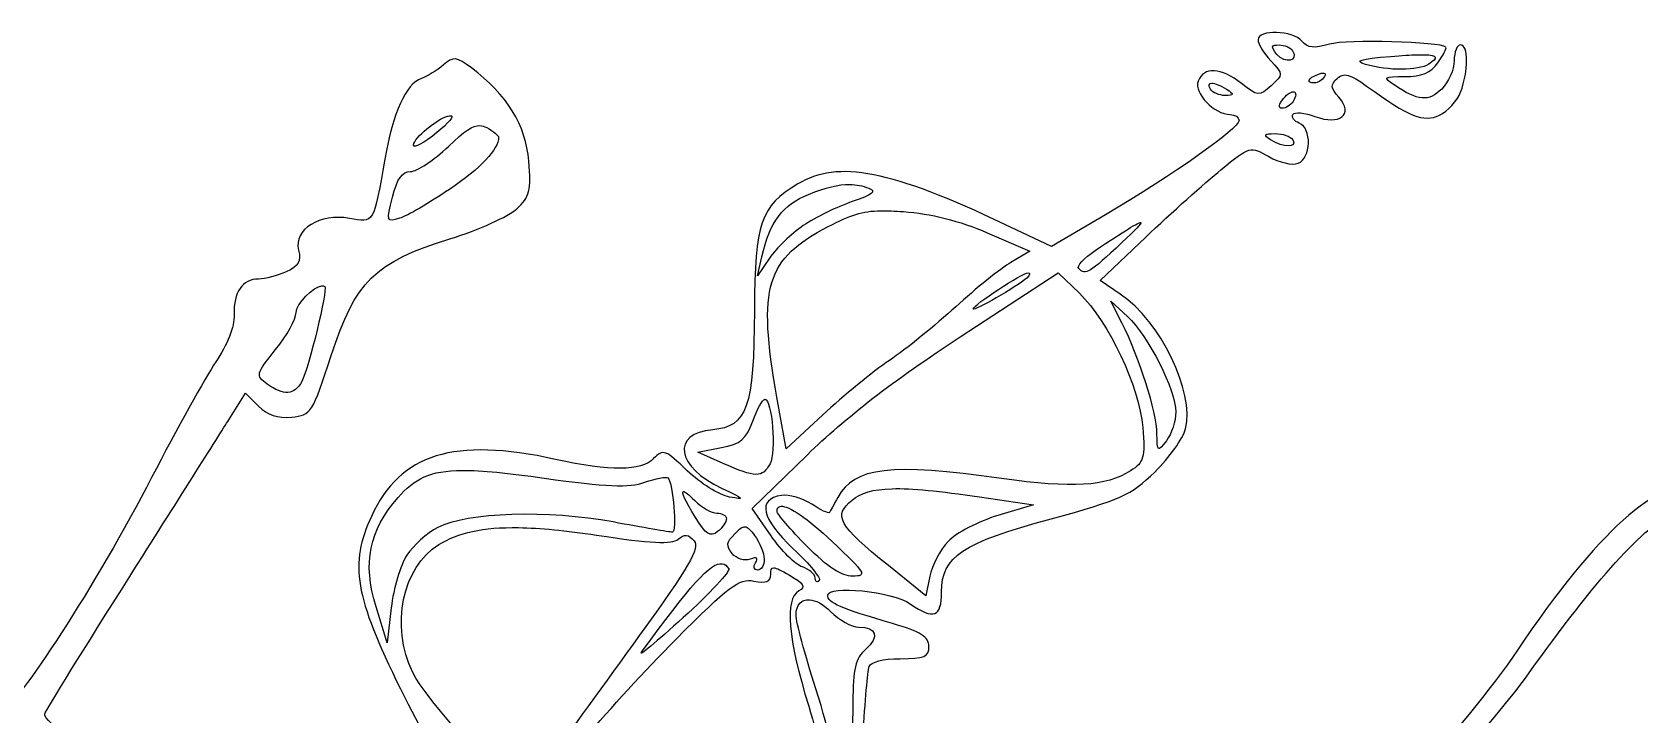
# Model space of a CAD drawing. Extents: x -354 to -51, y 1 to 137.
# Drawn here: x -288.8 to -221.5, y 89 to 117.5 of the extents above; entities that cross this region are included whole.
import ezdxf

# ---------------------------------------------------------------- set-up
doc = ezdxf.new("R2010")
doc.units = 0
doc.layers.add('Layer_1', color=7, linetype='CONTINUOUS')

msp = doc.modelspace()

# ---------------------------------------------------------------- linework, layer by layer
at = {"layer": 'Layer_1', "color": 7}
for points in [[(-236.725466, 117.529267), (-236.725466, 117.529267)], [(-236.62349, 117.00892), (-236.62349, 117.00892)], [(-230.555159, 116.599367), (-230.555159, 116.599367)], [(-234.744949, 115.830422), (-234.744949, 115.830422)], [(-239.42697, 115.407639), (-239.42697, 115.407639)], [(-235.993452, 115.042734), (-235.993452, 115.042734)], [(-271.314774, 114.046137), (-271.314774, 114.046137)], [(-270.040365, 113.640442), (-270.040365, 113.640442)], [(-236.789406, 113.300342), (-236.789406, 113.300342)], [(-254.57161, 111.175959), (-254.57161, 111.175959)], [(-253.266883, 110.074632), (-253.266883, 110.074632)], [(-243.87197, 109.910921), (-246.141325, 108.575327), (-248.089869, 109.506327)], [(-242.405738, 109.581294), (-242.405738, 109.581294)], [(-248.820229, 109.152999), (-247.042562, 108.3824), (-247.830797, 107.916073)], [(-243.261775, 106.590952), (-244.106787, 107.160355), (-242.191314, 108.97606)], [(-257.921345, 108.095769), (-258.424604, 107.351628), (-258.244357, 108.145378)], [(-276.63731, 106.939869), (-276.63731, 106.939869)], [(-249.948017, 104.805013), (-245.858549, 107.481716), (-245.858549, 107.481716)], [(-247.111464, 107.48392), (-247.111464, 107.48392)], [(-245.858549, 107.481716), (-244.971646, 106.622922)], [(-243.654241, 106.293295), (-242.96026, 105.652783)], [(-243.194527, 105.390404), (-243.654241, 106.293295), (-243.654241, 106.293295)], [(-280.535504, 101.330152), (-279.830499, 102.452425), (-279.288105, 101.910031)], [(-258.120334, 102.192253), (-258.120334, 102.192253)], [(-255.697191, 101.544023), (-257.235082, 100.120234), (-257.615422, 102.280448)], [(-259.858868, 99.508938), (-260.917202, 99.986842), (-259.938243, 100.173151)], [(-257.861813, 96.484969), (-258.643989, 97.622127), (-256.341011, 99.875494)], [(-270.766867, 99.219547), (-270.766867, 99.219547)], [(-261.52519, 98.333745), (-261.52519, 98.333745)], [(-252.797798, 98.453909), (-252.797798, 98.453909)], [(-257.442341, 97.718591), (-257.442341, 97.718591)], [(-249.143243, 98.112708), (-246.894285, 97.783632), (-248.375952, 97.334393)], [(-268.41483, 96.826723), (-268.41483, 96.826723)], [(-258.944951, 96.864205), (-258.944951, 96.864205)], [(-259.90517, 95.318598), (-259.90517, 95.318598)], [(-257.744956, 95.144964), (-257.744956, 95.144964)], [(-251.223529, 94.790535), (-251.392202, 93.968673), (-252.955998, 95.235916)], [(-273.740674, 93.474784), (-273.915959, 92.005795), (-274.376224, 93.511716)], [(-256.258881, 93.811577), (-256.258881, 93.811577)]]:
    msp.add_lwpolyline(points, dxfattribs=at)
for points in [[(-236.725466, 117.529267), (-237.136836, 117.542898), (-237.501577, 117.444727), (-237.501577, 117.224444)], [(-237.501577, 117.224444), (-237.501577, 117.051922), (-237.261304, 116.655253), (-236.967999, 116.34305)], [(-236.710031, 116.614799), (-236.975873, 116.935122), (-236.959826, 117.00892), (-236.62349, 117.00892)], [(-235.667683, 117.163259), (-235.855671, 117.389773), (-236.314093, 117.51563), (-236.725466, 117.529267)], [(-236.62349, 117.00892), (-236.39598, 117.00892), (-236.141113, 116.89799), (-236.057392, 116.762526)], [(-234.511232, 117.039786), (-235.155136, 116.849058), (-235.431183, 116.878296), (-235.667683, 117.163259)], [(-229.645656, 116.91411), (-229.877425, 117.145879), (-233.810138, 117.24746), (-234.511232, 117.039786)], [(-229.03491, 117.00892), (-229.18043, 117.00892), (-229.299493, 116.711263), (-229.299493, 116.347461)], [(-229.029395, 115.038326), (-228.693585, 115.92156), (-228.696737, 117.00892), (-229.03491, 117.00892)], [(-270.384874, 116.046497), (-271.02216, 116.522301), (-271.136189, 116.534287), (-271.560064, 116.169969)], [(-236.967999, 116.34305), (-236.437929, 115.778826), (-236.438067, 115.772665), (-236.955322, 115.304563)], [(-236.057392, 116.762526), (-235.792295, 116.33359), (-236.368415, 116.203178), (-236.710031, 116.614799)], [(-233.00366, 116.196427), (-233.503411, 116.342263), (-233.244678, 116.42376), (-231.945327, 116.529912)], [(-231.945327, 116.529912), (-231.487952, 116.567279), (-231.121371, 116.590181), (-230.838485, 116.597714)], [(-230.838485, 116.597714), (-230.732403, 116.600539), (-230.638054, 116.601013), (-230.555159, 116.599367)], [(-230.555159, 116.599367), (-229.97491, 116.58785), (-229.953803, 116.465086), (-230.365543, 116.204697)], [(-229.981895, 116.265329), (-229.758711, 116.583969), (-229.607474, 116.875931), (-229.645656, 116.91411)], [(-229.299493, 116.347461), (-229.299493, 115.98366), (-229.534853, 115.450641), (-229.822595, 115.162899)], [(-271.560064, 116.169969), (-271.818272, 115.948044), (-272.231338, 115.694571), (-272.47839, 115.607178)], [(-267.987089, 112.154367), (-268.111269, 113.651838), (-268.906379, 114.942644), (-270.384874, 116.046497)], [(-238.185633, 115.392204), (-239.048363, 116.07083), (-239.765307, 116.109164), (-240.002991, 115.489771)], [(-235.135759, 115.42142), (-235.516344, 115.42142), (-235.432623, 115.610983), (-234.974254, 115.786875)], [(-234.725103, 115.682695), (-234.814011, 115.538841), (-234.998827, 115.42142), (-235.135759, 115.42142)], [(-234.974254, 115.786875), (-234.915391, 115.809453), (-234.864289, 115.823665), (-234.82267, 115.829869)], [(-234.82267, 115.829869), (-234.791456, 115.834525), (-234.765379, 115.834556), (-234.744949, 115.830422)], [(-234.744949, 115.830422), (-234.683656, 115.818013), (-234.672965, 115.76706), (-234.725103, 115.682695)], [(-234.192078, 115.608832), (-233.915455, 115.862107), (-233.659293, 115.795435), (-232.960113, 115.289128)], [(-230.365543, 116.204697), (-230.814722, 115.920637), (-232.045699, 115.916881), (-233.00366, 116.196427)], [(-231.805316, 115.333225), (-232.285769, 115.658114), (-232.250629, 115.686003), (-231.357729, 115.686003)], [(-231.357729, 115.686003), (-230.659751, 115.686003), (-230.273919, 115.848408), (-229.981895, 116.265329)], [(-272.47839, 115.607178), (-273.125441, 115.378291), (-273.661911, 114.193993), (-274.005808, 112.234843)], [(-240.002991, 115.489771), (-240.192981, 114.994666), (-239.329285, 114.098503), (-238.662436, 114.098503)], [(-239.485952, 115.156836), (-239.589426, 115.324265), (-239.553434, 115.407639), (-239.42697, 115.407639)], [(-238.874653, 114.896111), (-239.120728, 114.893853), (-239.396016, 115.011314), (-239.485952, 115.156836)], [(-239.42697, 115.407639), (-239.300506, 115.407639), (-239.083568, 115.324265), (-238.824493, 115.156836)], [(-238.824493, 115.156836), (-238.482468, 114.935803), (-238.489084, 114.899611), (-238.874653, 114.896111)], [(-236.955322, 115.304563), (-237.455608, 114.851811), (-237.503022, 114.855265), (-238.185633, 115.392204)], [(-236.437729, 114.766024), (-236.256285, 114.98465), (-236.084296, 115.070067), (-235.993452, 115.042734)], [(-235.993452, 115.042734), (-235.902604, 115.015387), (-235.892961, 114.875687), (-236.035342, 114.645309)], [(-234.122626, 114.819493), (-234.468072, 115.206561), (-234.480156, 115.34507), (-234.192078, 115.608832)], [(-232.960113, 115.289128), (-231.1647, 113.988987), (-230.59548, 113.760838), (-229.918508, 114.069287)], [(-229.822595, 115.162899), (-230.361397, 114.624097), (-230.814293, 114.663086), (-231.805316, 115.333225)], [(-229.918508, 114.069287), (-229.571948, 114.227188), (-229.171994, 114.663261), (-229.029395, 115.038326)], [(-236.491199, 114.363086), (-236.666642, 114.363086), (-236.646421, 114.514566), (-236.437729, 114.766024)], [(-236.035342, 114.645309), (-236.131264, 114.490106), (-236.336448, 114.363086), (-236.491199, 114.363086)], [(-235.122531, 114.018575), (-234.077925, 113.624282), (-233.48188, 114.101548), (-234.122626, 114.819493)], [(-272.79644, 112.88197), (-272.649958, 113.263701), (-271.673447, 113.998201), (-271.314774, 114.046137)], [(-271.205633, 114.02409), (-271.141537, 113.959994), (-271.50673, 113.588559), (-272.017575, 113.19892)], [(-271.34509, 112.766767), (-270.669958, 113.409003), (-270.335835, 113.650933), (-270.040365, 113.640442)], [(-271.314774, 114.046137), (-271.290864, 114.049332), (-271.269928, 114.049351), (-271.251937, 114.046137)], [(-271.251937, 114.046137), (-271.232746, 114.042694), (-271.21708, 114.03552), (-271.205633, 114.02409)], [(-270.040365, 113.640442), (-269.941873, 113.636943), (-269.847605, 113.605215), (-269.746566, 113.551147)], [(-238.295327, 113.847148), (-238.295327, 113.515257), (-241.041801, 111.576512), (-243.87197, 109.910921)], [(-238.662436, 114.098503), (-238.460277, 114.098503), (-238.295327, 113.985315), (-238.295327, 113.847148)], [(-235.780131, 113.737456), (-235.997578, 113.820898), (-236.116165, 113.985515), (-236.043611, 114.102911)], [(-236.043611, 114.102911), (-235.971057, 114.220305), (-235.556431, 114.18236), (-235.122531, 114.018575)], [(-235.825882, 112.060108), (-235.273952, 112.271904), (-235.239715, 113.530079), (-235.780131, 113.737456)], [(-272.017575, 113.19892), (-272.557051, 112.787443), (-272.883607, 112.654818), (-272.79644, 112.88197)], [(-269.251577, 113.145453), (-269.251577, 112.644489), (-269.996581, 111.854763), (-271.308158, 110.965947)], [(-269.746566, 113.551147), (-269.474126, 113.405337), (-269.251577, 113.222658), (-269.251577, 113.145453)], [(-236.97241, 113.04017), (-237.295063, 113.248684), (-237.260689, 113.29704), (-236.789406, 113.300342)], [(-236.046368, 113.04017), (-235.838176, 112.703304), (-236.451148, 112.703304), (-236.97241, 113.04017)], [(-236.789406, 113.300342), (-236.470571, 113.3026), (-236.136304, 113.185689), (-236.046368, 113.04017)], [(-272.934244, 111.717253), (-272.66703, 111.717253), (-271.951904, 112.189518), (-271.34509, 112.766767)], [(-239.052695, 111.789463), (-237.836744, 112.781553), (-237.824687, 112.784508), (-237.048477, 112.339023)], [(-237.048477, 112.339023), (-236.618983, 112.092527), (-236.068672, 111.966941), (-235.825882, 112.060108)], [(-274.005808, 112.234843), (-274.482588, 109.518669), (-274.457984, 109.560621), (-275.490782, 109.754375)], [(-273.691615, 110.648997), (-273.498335, 111.410455), (-273.280635, 111.717253), (-272.934244, 111.717253)], [(-268.489244, 110.156762), (-267.950863, 110.658341), (-267.884834, 110.921344), (-267.987089, 112.154367)], [(-248.089869, 109.506327), (-252.814102, 111.7631), (-255.082952, 112.207394), (-256.735682, 111.19966)], [(-242.191314, 108.97606), (-241.137776, 109.974486), (-239.725508, 111.240521), (-239.052695, 111.789463)], [(-271.308158, 110.965947), (-272.141428, 110.401273), (-273.079554, 109.858983), (-273.392855, 109.760437)], [(-256.735682, 111.19966), (-258.313764, 110.237443), (-258.533765, 109.596472), (-258.554141, 105.907443)], [(-256.291402, 110.758138), (-255.569757, 111.046882), (-255.040136, 111.181841), (-254.57161, 111.175959)], [(-254.57161, 111.175959), (-254.290497, 111.172432), (-254.031781, 111.117988), (-253.766286, 111.016106)], [(-253.766286, 111.016106), (-253.438042, 110.89015), (-253.623369, 110.741557), (-254.463019, 110.457726)], [(-273.392855, 109.760437), (-273.939251, 109.588567), (-273.951644, 109.624556), (-273.691615, 110.648997)], [(-258.244357, 108.145378), (-257.910429, 109.617658), (-257.384908, 110.320603), (-256.291402, 110.758138)], [(-254.463019, 110.457726), (-255.092299, 110.245007), (-256.014395, 109.794047), (-256.512438, 109.455617)], [(-275.490782, 109.754375), (-276.7141, 109.983872), (-277.829569, 109.287356), (-277.614064, 108.428701)], [(-271.284457, 108.901093), (-270.088078, 109.274106), (-268.830233, 109.839084), (-268.489244, 110.156762)], [(-255.466785, 109.414825), (-254.533911, 109.898091), (-254.071456, 110.06406), (-253.266883, 110.074632)], [(-253.266883, 110.074632), (-252.998692, 110.07816), (-252.692498, 110.064472), (-252.318243, 110.039355)], [(-252.318243, 110.039355), (-251.212034, 109.965099), (-249.963844, 109.648866), (-248.820229, 109.152999)], [(-244.312942, 108.409961), (-243.081384, 109.23665), (-242.473277, 109.619083), (-242.405738, 109.581294)], [(-242.405738, 109.581294), (-242.353208, 109.5519), (-242.628005, 109.268199), (-243.190118, 108.742343)], [(-276.248701, 104.020633), (-275.237152, 107.138477), (-274.447164, 107.915011), (-271.284457, 108.901093)], [(-257.615422, 102.280448), (-258.428321, 106.902045), (-258.079164, 108.06151), (-255.466785, 109.414825)], [(-256.512438, 109.455617), (-257.010487, 109.117185), (-257.644561, 108.505251), (-257.921345, 108.095769)], [(-277.614064, 108.428701), (-277.497822, 107.965566), (-277.615757, 107.759431), (-278.132204, 107.524159)], [(-244.996451, 107.658655), (-245.092691, 107.754893), (-244.785111, 108.093015), (-244.312942, 108.409961)], [(-243.190118, 108.742343), (-244.567575, 107.453736), (-244.707424, 107.369628), (-244.996451, 107.658655)], [(-247.830797, 107.916073), (-248.264604, 107.65982), (-249.303077, 106.824378), (-250.138187, 106.059028)], [(-279.285347, 107.219336), (-279.965376, 107.219336), (-280.33544, 106.67973), (-280.308403, 105.728297)], [(-278.132204, 107.524159), (-278.500081, 107.356542), (-279.018972, 107.219336), (-279.285347, 107.219336)], [(-277.718243, 105.817045), (-277.718243, 106.189225), (-276.972782, 106.913766), (-276.63731, 106.939869)], [(-276.522104, 106.905144), (-276.391886, 106.774924), (-277.184756, 103.487876), (-277.479015, 102.938048)], [(-276.63731, 106.939869), (-276.589386, 106.943594), (-276.549945, 106.932983), (-276.522104, 106.905144)], [(-249.407827, 105.971937), (-249.407827, 106.131254), (-247.353418, 107.48392), (-247.111464, 107.48392)], [(-247.172096, 107.26178), (-247.587739, 106.894279), (-249.407827, 105.844209), (-249.407827, 105.971937)], [(-247.111464, 107.48392), (-247.00648, 107.48392), (-247.033852, 107.38401), (-247.172096, 107.26178)], [(-244.971646, 106.622922), (-243.738468, 105.428761), (-242.462231, 102.726398), (-242.319748, 101.008243)], [(-240.531055, 100.959185), (-240.142629, 102.506793), (-241.570177, 105.450983), (-243.261775, 106.590952)], [(-280.308403, 105.728297), (-280.294292, 105.232238), (-280.593444, 104.46121), (-281.074041, 103.752191)], [(-278.57483, 104.269784), (-278.103525, 104.856259), (-277.718243, 105.552476), (-277.718243, 105.817045)], [(-258.554141, 105.907443), (-258.576578, 101.845848), (-258.85854, 101.040992), (-260.300941, 100.920599)], [(-250.138187, 106.059028), (-250.973296, 105.293678), (-252.219714, 104.285168), (-252.908043, 103.817785)], [(-242.96026, 105.652783), (-242.091111, 104.850789), (-240.94116, 102.577388), (-240.94116, 101.661433)], [(-241.726091, 100.761849), (-241.735263, 101.654874), (-242.46709, 103.96125), (-243.194527, 105.390404)], [(-278.920993, 102.830008), (-279.415728, 103.191766), (-279.405097, 103.236628), (-278.57483, 104.269784)], [(-256.341011, 99.875494), (-254.777838, 101.404876), (-252.723859, 102.988371), (-249.948017, 104.805013)], [(-281.074041, 103.752191), (-281.507593, 103.112577), (-282.71518, 100.937386), (-283.757906, 98.918585)], [(-277.900694, 101.448662), (-277.083893, 101.527747), (-277.03018, 101.611931), (-276.248701, 104.020633)], [(-252.908043, 103.817785), (-253.596369, 103.3504), (-254.851363, 102.32711), (-255.697191, 101.544023)], [(-277.479015, 102.938048), (-277.788153, 102.360424), (-278.232972, 102.32691), (-278.920993, 102.830008)], [(-258.628555, 101.275581), (-258.446256, 101.779726), (-258.217458, 102.192253), (-258.120334, 102.192253)], [(-258.120334, 102.192253), (-257.813037, 102.192253), (-257.635183, 99.993254), (-257.902052, 99.494604)], [(-279.288105, 101.910031), (-278.91646, 101.538389), (-278.478832, 101.392687), (-277.900694, 101.448662)], [(-240.94116, 101.661433), (-240.94116, 101.281254), (-241.115562, 100.7395), (-241.329216, 100.457027)], [(-284.672363, 94.78392), (-282.784973, 97.767096), (-280.923232, 100.712808), (-280.535504, 101.330152)], [(-260.300941, 100.920599), (-262.056412, 100.774072), (-261.82848, 99.360015), (-259.90517, 98.464383)], [(-259.938243, 100.173151), (-259.132126, 100.326349), (-258.90163, 100.520408), (-258.628555, 101.275581)], [(-242.319748, 101.008243), (-242.215261, 99.748276), (-242.26897, 99.556842), (-242.828521, 99.205216)], [(-241.819244, 99.150645), (-241.210897, 99.746391), (-240.63119, 100.56021), (-240.531055, 100.959185)], [(-266.870327, 99.678711), (-271.123534, 100.614247), (-273.360346, 99.922551), (-274.571906, 97.297461)], [(-241.329216, 100.457027), (-241.697953, 99.969508), (-241.718104, 99.984923), (-241.726091, 100.761849)], [(-262.770386, 99.71509), (-263.300492, 99.184983), (-264.5747, 99.173765), (-266.870327, 99.678711)], [(-261.362582, 99.203562), (-262.265363, 100.078654), (-262.368936, 100.116543), (-262.770386, 99.71509)], [(-257.902052, 99.494604), (-258.219027, 98.902307), (-258.520853, 98.904635), (-259.858868, 99.508938)], [(-248.224918, 98.88), (-252.873228, 99.532506), (-254.37342, 99.35969), (-255.06991, 98.091211)], [(-283.757906, 98.918585), (-286.022994, 94.533089), (-289.450526, 89.22767), (-290.018611, 89.22767)], [(-273.45349, 98.08625), (-272.767295, 98.86778), (-272.132388, 99.210908), (-270.766867, 99.219547)], [(-270.766867, 99.219547), (-269.947554, 99.224743), (-268.865025, 99.109763), (-267.350435, 98.896535)], [(-267.350435, 98.896535), (-264.726064, 98.52707), (-263.808808, 98.488933), (-263.140802, 98.7218)], [(-263.140802, 98.7218), (-262.67099, 98.885594), (-262.235922, 98.969507), (-262.174522, 98.908112)], [(-262.174522, 98.908112), (-261.949732, 98.683322), (-261.779893, 96.636003), (-261.986008, 96.636003)], [(-259.594285, 98.104439), (-260.030846, 98.189504), (-260.826563, 98.68398), (-261.362582, 99.203562)], [(-242.828521, 99.205216), (-243.882988, 98.542586), (-245.239368, 98.460903), (-248.224918, 98.88)], [(-246.152348, 97.19659), (-243.262723, 97.976387), (-242.809615, 98.180789), (-241.819244, 99.150645)], [(-218.650563, 98.860707), (-220.917742, 98.809035), (-223.27675, 96.698947), (-226.65421, 91.701523)], [(-261.021932, 97.252814), (-261.459328, 97.960543), (-261.627343, 98.325834), (-261.52519, 98.333745)], [(-261.52519, 98.333745), (-261.4639, 98.338486), (-261.305359, 98.214785), (-261.049493, 97.95892)], [(-259.90517, 98.464383), (-258.982563, 98.034753), (-258.931506, 97.975294), (-259.594285, 98.104439)], [(-257.424149, 98.173341), (-258.454683, 98.02599), (-258.270451, 97.192387), (-256.931914, 95.945882)], [(-256.161867, 97.806785), (-256.538817, 98.053775), (-257.106821, 98.218714), (-257.424149, 98.173341)], [(-254.471289, 97.975455), (-254.106327, 98.274958), (-253.617214, 98.432805), (-252.797798, 98.453909)], [(-252.797798, 98.453909), (-251.978383, 98.47502), (-250.82912, 98.359387), (-249.143243, 98.112708)], [(-274.376224, 93.511716), (-274.939354, 95.354813), (-274.667235, 96.703869), (-273.45349, 98.08625)], [(-264.46813, 97.062091), (-267.171119, 97.569374), (-270.585178, 97.460357), (-271.791577, 96.828377)], [(-261.049493, 97.95892), (-260.758452, 97.667878), (-260.341734, 97.429753), (-260.123452, 97.429753)], [(-257.60991, 97.504717), (-257.60991, 97.640376), (-257.551445, 97.710279), (-257.442341, 97.718591)], [(-256.363061, 96.049509), (-257.048816, 96.745731), (-257.60991, 97.400574), (-257.60991, 97.504717)], [(-257.442341, 97.718591), (-257.115025, 97.743511), (-256.332016, 97.214677), (-255.306932, 96.248498)], [(-255.418827, 97.460069), (-255.450665, 97.403978), (-255.78492, 97.559801), (-256.161867, 97.806785)], [(-255.06991, 98.091211), (-255.229718, 97.80017), (-255.38699, 97.516161), (-255.418827, 97.460069)], [(-252.955998, 95.235916), (-255.058136, 96.939756), (-255.268586, 97.32116), (-254.471289, 97.975455)], [(-226.19615, 90.709887), (-223.395424, 94.641843), (-221.320958, 96.934433), (-220.083174, 97.466132)], [(-274.571906, 97.297461), (-275.49582, 95.295608), (-275.271334, 93.966438), (-273.352618, 90.082052)], [(-271.791577, 96.828377), (-272.242909, 96.591943), (-272.826996, 96.07091), (-273.089136, 95.670826)], [(-271.751888, 96.114552), (-270.936395, 96.618553), (-269.911297, 96.850802), (-268.41483, 96.826723)], [(-268.41483, 96.826723), (-267.516951, 96.812273), (-266.449573, 96.705864), (-265.156047, 96.510327)], [(-261.986008, 96.636003), (-262.102973, 96.636003), (-263.219864, 96.827824), (-264.46813, 97.062091)], [(-260.09589, 96.658603), (-260.391616, 96.413172), (-260.576258, 96.531702), (-261.021932, 97.252814)], [(-260.123452, 97.429753), (-259.90517, 97.429753), (-259.726577, 97.325393), (-259.726577, 97.19769)], [(-259.726577, 97.19769), (-259.726577, 97.069988), (-259.892732, 96.827209), (-260.09589, 96.658603)], [(-259.375453, 96.570959), (-259.171841, 96.774569), (-259.055763, 96.874825), (-258.944951, 96.864205)], [(-258.944951, 96.864205), (-258.834142, 96.853594), (-258.728882, 96.732139), (-258.546975, 96.491584)], [(-250.730743, 94.135139), (-250.730743, 95.61899), (-249.872554, 96.192649), (-246.152348, 97.19659)], [(-248.375952, 97.334393), (-249.191148, 97.087485), (-250.127759, 96.599283), (-250.456787, 96.249048)], [(-265.156047, 96.510327), (-262.878799, 96.166089), (-262.008631, 96.124075), (-261.741818, 96.345512)], [(-261.076502, 96.271649), (-260.830291, 95.974982), (-261.285807, 95.186738), (-263.356327, 92.328256)], [(-261.741818, 96.345512), (-261.472739, 96.568826), (-261.307769, 96.550306), (-261.076502, 96.271649)], [(-259.485694, 95.738624), (-259.7499, 96.056971), (-259.728727, 96.217682), (-259.375453, 96.570959)], [(-258.546975, 96.491584), (-258.331902, 96.207164), (-258.151971, 95.766186), (-258.147343, 95.511523)], [(-256.551024, 95.180242), (-256.841755, 95.272517), (-257.431588, 95.859658), (-257.861813, 96.484969)], [(-255.306932, 96.248498), (-253.898273, 94.920783), (-253.828161, 94.802151), (-254.44483, 94.79329)], [(-250.456787, 96.249048), (-250.785813, 95.898813), (-251.130822, 95.242508), (-251.223529, 94.790535)], [(-272.843845, 90.766661), (-273.778935, 92.730022), (-273.280725, 95.169678), (-271.751888, 96.114552)], [(-273.089136, 95.670826), (-273.351281, 95.270747), (-273.644323, 94.28269), (-273.740674, 93.474784)], [(-258.737695, 95.506011), (-258.969208, 95.417173), (-259.305656, 95.521674), (-259.485694, 95.738624)], [(-258.50784, 95.357734), (-258.380969, 95.563017), (-258.458544, 95.613131), (-258.737695, 95.506011)], [(-258.147343, 95.511523), (-258.142715, 95.256859), (-258.264982, 95.048503), (-258.419092, 95.048503)], [(-256.931914, 95.945882), (-256.241443, 95.302884), (-255.754265, 94.698734), (-255.849326, 94.603673)], [(-254.44483, 94.79329), (-254.903873, 94.786686), (-255.5106, 95.184035), (-256.363061, 96.049509)], [(-288.224948, 89.044666), (-288.158343, 89.217908), (-286.559724, 91.800743), (-284.672363, 94.78392)], [(-263.276952, 91.612227), (-261.2713, 94.375666), (-260.383003, 95.38529), (-259.90517, 95.318598)], [(-259.631214, 95.108585), (-259.561762, 94.996202), (-260.418114, 94.074963), (-261.53401, 93.061371)], [(-259.90517, 95.318598), (-259.7949, 95.303217), (-259.706429, 95.230282), (-259.631214, 95.108585)], [(-258.419092, 95.048503), (-258.573202, 95.048503), (-258.613063, 95.187483), (-258.50784, 95.357734)], [(-258.580049, 94.592647), (-258.057591, 94.492774), (-257.874493, 94.565779), (-257.874493, 94.873215)], [(-257.874493, 94.873215), (-257.874493, 95.058305), (-257.853101, 95.149451), (-257.744956, 95.144964)], [(-257.744956, 95.144964), (-257.636812, 95.140479), (-257.441596, 95.040203), (-257.093971, 94.840694)], [(-257.093971, 94.840694), (-256.483652, 94.49042), (-256.397232, 94.345945), (-256.697096, 94.178133)], [(-256.02241, 94.721631), (-256.02241, 94.881603), (-256.260295, 95.087969), (-256.551024, 95.180242)], [(-261.84214, 92.151314), (-259.622434, 94.38816), (-259.193106, 94.709842), (-258.580049, 94.592647)], [(-256.697096, 94.178133), (-257.298924, 93.841334), (-257.158724, 92.191915), (-256.286993, 89.359961)], [(-255.849326, 94.603673), (-255.944387, 94.508612), (-256.02241, 94.561664), (-256.02241, 94.721631)], [(-255.493243, 94.001744), (-255.493243, 94.441336), (-252.77618, 94.155208), (-252.037675, 93.637942)], [(-252.037675, 93.637942), (-251.062513, 92.954911), (-250.730743, 93.081417), (-250.730743, 94.135139)], [(-256.81616, 93.171062), (-256.81616, 93.615328), (-256.586874, 93.833387), (-256.258881, 93.811577)], [(-256.258881, 93.811577), (-256.003772, 93.794615), (-255.688609, 93.632665), (-255.375283, 93.319342)], [(-252.781263, 92.81608), (-254.976588, 93.452048), (-255.493243, 93.678128), (-255.493243, 94.001744)], [(-261.53401, 93.061371), (-262.649902, 92.047778), (-263.43406, 91.39576), (-263.276952, 91.612227)], [(-255.986579, 90.090872), (-256.442834, 91.511437), (-256.81616, 92.897329), (-256.81616, 93.171062)], [(-255.375283, 93.319342), (-255.016618, 92.960674), (-254.486955, 92.667253), (-254.197886, 92.667253)], [(-251.25991, 91.859722), (-251.25991, 92.259981), (-251.600358, 92.473979), (-252.781263, 92.81608)], [(-267.399493, 85.590751), (-267.399493, 86.053708), (-264.518685, 89.454105), (-261.84214, 92.151314)], [(-263.356327, 92.328256), (-264.779568, 90.363386), (-266.420535, 88.08901), (-267.002618, 87.273611)], [(-254.197886, 92.667253), (-253.432705, 92.667253), (-253.312972, 92.277637), (-253.911806, 91.7357)], [(-253.911806, 91.7357), (-254.331462, 91.355916), (-254.434871, 90.917396), (-254.436564, 89.517058)], [(-252.458801, 91.344336), (-251.446741, 91.344336), (-251.25991, 91.424448), (-251.25991, 91.859722)], [(-226.65421, 91.701523), (-227.728337, 90.112208), (-229.588368, 87.84138), (-230.821397, 86.614357)], [(-268.370183, 85.789187), (-268.81131, 85.787212), (-272.344588, 89.718403), (-272.843845, 90.766661)], [(-254.018742, 88.135159), (-253.932222, 89.536373), (-253.815802, 90.831705), (-253.759671, 91.013606)], [(-253.759671, 91.013606), (-253.697672, 91.21452), (-253.187124, 91.344336), (-252.458801, 91.344336)], [(-273.352618, 90.082052), (-271.641412, 86.617752), (-270.325164, 84.729753), (-269.62089, 84.729753)], [(-256.722451, 81.877215), (-254.930425, 84.226684), (-254.750124, 86.241132), (-255.986579, 90.090872)], [(-230.059619, 86.184961), (-228.774585, 87.494648), (-227.035989, 89.530827), (-226.19615, 90.709887)], [(-254.436564, 89.517058), (-254.441249, 85.420963), (-255.525676, 82.223721), (-257.747714, 79.752279)], [(-287.033236, 88.064604), (-287.765603, 88.435723), (-288.292484, 88.868929), (-288.224948, 89.044666)], [(-256.286993, 89.359961), (-255.85043, 87.941719), (-255.493243, 86.397932), (-255.493243, 85.929748)]]:
    msp.add_open_spline(points, degree=3, dxfattribs=at)

doc.saveas('drawing.dxf')
